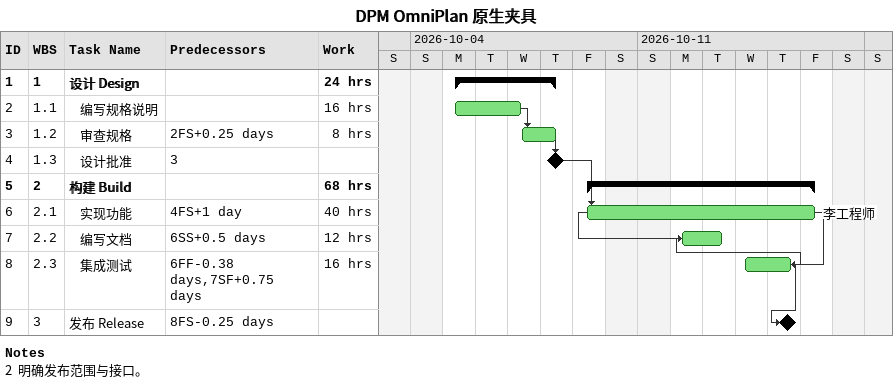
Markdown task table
DPM OmniPlan 原生夹具

| ID | WBS | Task | Start | Finish | Predecessors | Resources | Work (h) |
|---|---|---|---|---|---|---|---|
| 1 | 1 | **设计 Design** | 2026-10-05 | 2026-10-08 |  |  | 24 |
| 2 | 1.1 | 编写规格说明 | 2026-10-05 | 2026-10-07 |  |  | 16 |
| 3 | 1.2 | 审查规格 | 2026-10-07 | 2026-10-08 | 2FS+0.25d |  | 8 |
| 4 | 1.3 | 设计批准 (milestone) | 2026-10-08 | 2026-10-08 | 3 |  |  |
| 5 | 2 | **构建 Build** | 2026-10-09 | 2026-10-16 |  |  | 68 |
| 6 | 2.1 | 实现功能 | 2026-10-09 | 2026-10-16 | 4FS+1d | 李工程师 | 40 |
| 7 | 2.2 | 编写文档 | 2026-10-12 | 2026-10-13 | 6SS+0.5d |  | 12 |
| 8 | 2.3 | 集成测试 | 2026-10-14 | 2026-10-15 | 6FF-0.38d, 7SF+0.75d |  | 16 |
| 9 | 3 | 发布 Release (milestone) | 2026-10-15 | 2026-10-15 | 8FS-0.25d |  |  |

Notes
- 2: 明确发布范围与接口。
